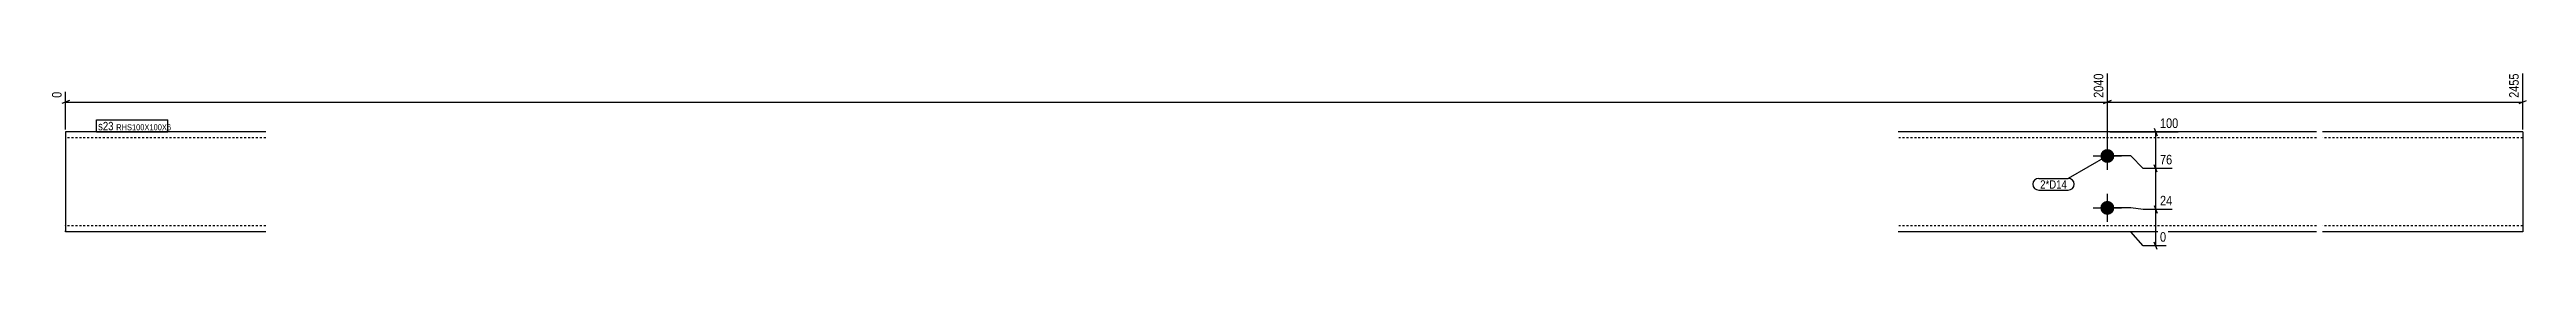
# Model space of a CAD drawing. Header units: millimetres. Extents: x 5 to 10793, y 8 to 186.
# Drawn here: x 5 to 2480, y 8 to 186 of the extents above.
import ezdxf

# ---------------------------------------------------------------- set-up
doc = ezdxf.new("R2010")
doc.units = ezdxf.units.MM
doc.linetypes.add('DXK_LINE_DOT2', pattern=[3.9198, 1.9599, -1.9599])
for name, color, linetype in [('MÅLSÆTNING', 7, 'Continuous'), ('STÅL', 7, 'Continuous'), ('TEKST', 7, 'Continuous')]:
    doc.layers.add(name, color=color, linetype=linetype)
doc.styles.add('Arial Narrow', font='ARIALN.TTF', dxfattribs={"height": 0.2})

msp = doc.modelspace()

# ---------------------------------------------------------------- hatches: boundary and pattern name
at = {"layer": 'STÅL', "linetype": 'Continuous'}
for points in [[(2061.5, 108.2, -1), (2061.5, 94.2, -1)], [(2061.5, 56.2, -1), (2061.5, 42.2, -1)]]:
    msp.add_hatch(color=3, dxfattribs=at).paths.add_polyline_path(points)

# ---------------------------------------------------------------- linework, layer by layer
at = {"layer": 'MÅLSÆTNING', "color": 7, "linetype": 'Continuous'}
for p, q in [((2061.5, 103.8), (2061.5, 183.9)), ((2061.5, 103.8), (2061.5, 183.9)), ((2476.5, 127.8), (2476.5, 183.9)), ((25.3, 156.8), (17.8, 153.8)), ((21.5, 127.8), (21.5, 165.6)), ((21.5, 155.3), (2061.5, 155.3)), ((2065.3, 156.8), (2057.8, 153.8)), ((2057.8, 153.8), (2065.3, 156.8)), ((2061.5, 155.3), (2476.5, 155.3)), ((2472.8, 153.8), (2480.3, 156.8)), ((2064, 125.3), (2132.4, 125.3)), ((2108.4, 129), (2111.4, 121.5)), ((2084.9, 101.2), (2064, 101.2)), ((2084.9, 101.2), (2064, 101.2)), ((2097.4, 88.8), (2084.9, 101.2)), ((2097.4, 88.8), (2084.9, 101.2)), ((2126.3, 88.8), (2097.4, 88.8)), ((2111.4, 85), (2108.4, 92.5)), ((2109.9, 47.7), (2109.9, 88.8)), ((2108.4, 51.5), (2111.4, 44)), ((2108.4, 51.5), (2111.4, 44)), ((2084.9, 49.2), (2064, 49.2)), ((2084.9, 49.2), (2064, 49.2)), ((2084.9, 25.3), (2064, 25.3)), ((2097.4, 47.7), (2084.9, 49.2)), ((2097.4, 47.7), (2084.9, 49.2)), ((2097.4, 11.3), (2084.9, 25.3)), ((2126.3, 47.7), (2097.4, 47.7)), ((2126.3, 47.7), (2097.4, 47.7)), ((2109.9, 11.3), (2109.9, 47.7)), ((2120.2, 11.3), (2097.4, 11.3)), ((2111.4, 7.5), (2108.4, 15))]:
    msp.add_line(p, q, dxfattribs=at)
at = {"layer": 'STÅL', "color": 2, "linetype": 'Continuous'}
for p, q in [((221.5, 125.3), (21.5, 125.3)), ((21.5, 125.3), (21.5, 26.2)), ((2270.5, 125.3), (1852.5, 125.3)), ((2476.5, 125.3), (2276.5, 125.3)), ((2476.5, 125.3), (2476.5, 25.3)), ((21.5, 25.3), (21.5, 26.2)), ((221.5, 25.3), (21.5, 25.3)), ((2270.5, 25.3), (1852.5, 25.3)), ((2476.5, 25.3), (2276.5, 25.3))]:
    msp.add_line(p, q, dxfattribs=at)
at = {"layer": 'STÅL', "color": 7, "linetype": 'DXK_LINE_DOT2'}
for p, q in [((221.5, 119.3), (21.5, 119.3)), ((2270.5, 119.3), (1852.5, 119.3)), ((2476.5, 119.3), (2276.5, 119.3)), ((21.5, 31.3), (21.5, 31.7)), ((221.5, 31.3), (21.5, 31.3)), ((2270.5, 31.3), (1852.5, 31.3)), ((2476.5, 31.3), (2276.5, 31.3)), ((2476.5, 31.3), (2476.5, 31.7))]:
    msp.add_line(p, q, dxfattribs=at)
at = {"layer": 'STÅL', "color": 3, "linetype": 'Continuous'}
for p, q in [((2047.5, 101.2), (2075.5, 101.2)), ((2061.5, 87.2), (2061.5, 115.2)), ((2061.5, 35.2), (2061.5, 63.2)), ((2047.5, 49.2), (2075.5, 49.2))]:
    msp.add_line(p, q, dxfattribs=at)

# ---------------------------------------------------------------- wipeouts: each hides what was drawn before it
at = {"color": 0}
msp.add_wipeout([(2021, 68.5), (2021, 77.2), (1994.4, 77.2), (1994.4, 68.5)], dxfattribs=at).dxf.layer = 'TEKST'

# ---------------------------------------------------------------- next in the draw order: wipeouts: each hides what was drawn before it
at = {"color": 0, "linetype": 'Continuous'}
for points in [[(2059.5, 185.9), (2045.5, 185.9), (2045.5, 157.5), (2059.5, 157.5)], [(2474.5, 185.9), (2460.5, 185.9), (2460.5, 157.5), (2474.5, 157.5)], [(19.5, 167.6), (5.5, 167.6), (5.5, 157.5), (19.5, 157.5)], [(2128.3, 90.8), (2128.3, 104.8), (2112.1, 104.8), (2112.1, 90.8)], [(2128.3, 49.7), (2128.3, 63.7), (2112.1, 63.7), (2112.1, 49.7)], [(2122.2, 13.3), (2122.2, 27.3), (2112.1, 27.3), (2112.1, 13.3)]]:
    msp.add_wipeout(points, dxfattribs=at).dxf.layer = 'MÅLSÆTNING'
at = {"color": 0}
for points in [[(69.5, 127), (69.5, 135.8), (54, 135.8), (54, 127)], [(2021, 68.5), (2021, 77.2), (1994.4, 77.2), (1994.4, 68.5)]]:
    msp.add_wipeout(points, dxfattribs=at).dxf.layer = 'TEKST'

# ---------------------------------------------------------------- next in the draw order: linework, layer by layer
at = {"layer": 'MÅLSÆTNING', "color": 7, "linetype": 'Continuous'}
for p, q in [((2109.9, 88.8), (2109.9, 125.3)), ((2126.3, 88.8), (2097.4, 88.8)), ((2111.4, 85), (2108.4, 92.5))]:
    msp.add_line(p, q, dxfattribs=at)
at = {"layer": 'TEKST', "color": 7, "linetype": 'Continuous'}
for p, q in [((2061.5, 101.2), (2022.5, 78.7)), ((1992.9, 78.7), (2022.5, 78.7)), ((1992.9, 67), (2022.5, 67))]:
    msp.add_line(p, q, dxfattribs=at)
for centre, radius, start, end in [((1992.9, 72.9), 5.87, 90, 270), ((2022.5, 72.9), 5.88, 270, 90)]:
    msp.add_arc(centre, radius, start, end, dxfattribs=at)

# ---------------------------------------------------------------- next in the draw order: texts
at = {"layer": 'MÅLSÆTNING', "color": 3, "linetype": 'Continuous', "style": 'Arial Narrow'}
for s, p in [('2040', (2057.5, 159.5)), ('2455', (2472.5, 159.5)), ('0', (17.5, 159.5))]:
    msp.add_text(s, height=9.54, rotation=90.0002, dxfattribs=at).set_placement(p)
for s, p in [('76', (2114.1, 92.8)), ('24', (2114.1, 51.7)), ('0', (2114.1, 15.3))]:
    msp.add_text(s, height=9.54, dxfattribs=at).set_placement(p)
at = {"layer": 'TEKST', "color": 3, "style": 'Arial Narrow'}
msp.add_text('2*D14', height=8.35, dxfattribs=at).set_placement((1994.4, 68.5))

# ---------------------------------------------------------------- next in the draw order: wipeouts: each hides what was drawn before it
at = {"color": 0}
msp.add_wipeout([(69.5, 127), (69.5, 135.8), (54, 135.8), (54, 127)], dxfattribs=at).dxf.layer = 'TEKST'

# ---------------------------------------------------------------- next in the draw order: linework, layer by layer
at = {"layer": 'TEKST', "color": 7, "linetype": 'Continuous'}
msp.add_line((52.5, 125.5), (52.5, 137.3), dxfattribs=at)

# ---------------------------------------------------------------- next in the draw order: wipeouts: each hides what was drawn before it
at = {"color": 0, "linetype": 'Continuous'}
msp.add_wipeout([(2134.4, 127.3), (2134.4, 141.3), (2112.1, 141.3), (2112.1, 127.3)], dxfattribs=at).dxf.layer = 'MÅLSÆTNING'
at = {"color": 0}
msp.add_wipeout([(122.3, 127), (122.3, 133.3), (72.1, 133.3), (72.1, 127)], dxfattribs=at).dxf.layer = 'TEKST'

# ---------------------------------------------------------------- next in the draw order: texts
at = {"layer": 'MÅLSÆTNING', "color": 3, "linetype": 'Continuous', "style": 'Arial Narrow'}
msp.add_text('100', height=9.54, dxfattribs=at).set_placement((2114.1, 129.3))

# ---------------------------------------------------------------- next in the draw order: wipeouts: each hides what was drawn before it
at = {"color": 0}
msp.add_wipeout([(122.3, 127), (122.3, 133.3), (72.1, 133.3), (72.1, 127)], dxfattribs=at).dxf.layer = 'TEKST'

# ---------------------------------------------------------------- next in the draw order: linework, layer by layer
at = {"layer": 'TEKST', "color": 7, "linetype": 'Continuous'}
for p, q in [((52.5, 137.3), (123.8, 137.3)), ((52.5, 125.5), (123.8, 125.5)), ((123.8, 125.5), (123.8, 137.3))]:
    msp.add_line(p, q, dxfattribs=at)

# ---------------------------------------------------------------- next in the draw order: texts
at = {"layer": 'TEKST', "color": 3, "style": 'Arial Narrow'}
for s, height, p in [('s23', 8.35, (54, 127)), ('RHS100X100X6', 5.965, (72.1, 127))]:
    msp.add_text(s, height=height, dxfattribs=at).set_placement(p)

doc.saveas('drawing.dxf')
